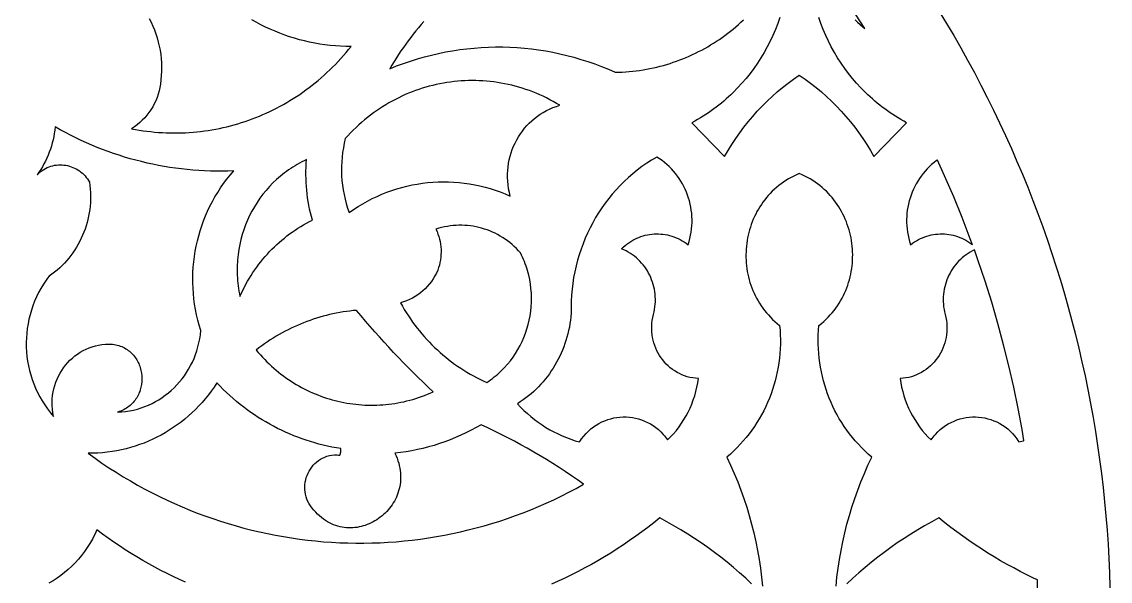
# Model space of a CAD drawing. Extents: x -1429 to -724, y 80 to 630.
# Drawn here: x -1072.3 to -996.8, y 359.6 to 398.4 of the extents above; entities that cross this region are included whole.
import ezdxf

# ---------------------------------------------------------------- set-up
doc = ezdxf.new("R2010")
doc.units = 0
doc.layers.add('LAYER_1', color=18, linetype='CONTINUOUS')

msp = doc.modelspace()

# ---------------------------------------------------------------- linework, layer by layer
at = {"layer": 'LAYER_1'}
msp.add_lwpolyline([(-1156.799, 357.173, -0.414214), (-1076.799, 437.173, -0.414214), (-996.799, 357.173, -0.414214), (-1076.799, 277.173, -0.414214)], format="xyb", close=True, dxfattribs=at)
for points in [[(-1014.499, 398.5), (-1014.323, 398.336), (-1014.144, 398.176), (-1013.962, 398.019), (-1013.83, 397.908), (-1014.471, 398.889)], [(-1063.469, 398.599), (-1063.336, 398.337), (-1063.213, 398.071), (-1063.102, 397.8), (-1063.001, 397.524), (-1062.912, 397.246), (-1062.834, 396.964), (-1062.767, 396.679), (-1062.712, 396.392), (-1062.668, 396.103), (-1062.636, 395.812), (-1062.615, 395.519), (-1062.606, 395.226), (-1062.609, 394.932), (-1062.623, 394.637), (-1062.649, 394.343), (-1062.687, 394.049), (-1062.726, 393.808), (-1062.779, 393.571), (-1062.843, 393.339), (-1062.92, 393.111), (-1063.009, 392.889), (-1063.11, 392.673), (-1063.222, 392.464), (-1063.345, 392.262), (-1063.479, 392.067), (-1063.624, 391.88), (-1063.778, 391.701), (-1063.943, 391.532), (-1064.117, 391.371), (-1064.3, 391.221), (-1064.492, 391.081), (-1064.692, 390.952), (-1064.425, 390.901), (-1064.157, 390.854), (-1063.889, 390.813), (-1063.622, 390.776), (-1063.354, 390.745), (-1063.086, 390.718), (-1062.818, 390.695), (-1062.551, 390.678), (-1062.283, 390.665), (-1062.016, 390.657), (-1061.75, 390.653), (-1061.483, 390.655), (-1061.217, 390.661), (-1060.952, 390.671), (-1060.687, 390.686), (-1060.423, 390.706), (-1060.159, 390.73), (-1059.896, 390.759), (-1059.634, 390.793), (-1059.372, 390.83), (-1059.111, 390.873), (-1058.852, 390.92), (-1058.593, 390.971), (-1058.335, 391.027), (-1058.078, 391.087), (-1057.823, 391.151), (-1057.568, 391.22), (-1057.315, 391.293), (-1057.063, 391.371), (-1056.813, 391.453), (-1056.563, 391.539), (-1056.315, 391.629), (-1056.069, 391.724), (-1055.824, 391.823), (-1055.581, 391.926), (-1055.34, 392.033), (-1055.1, 392.145), (-1054.862, 392.26), (-1054.625, 392.38), (-1054.391, 392.504), (-1054.158, 392.632), (-1053.928, 392.764), (-1053.699, 392.9), (-1053.473, 393.04), (-1053.248, 393.184), (-1053.026, 393.332), (-1052.806, 393.485), (-1052.588, 393.641), (-1052.373, 393.801), (-1052.16, 393.964), (-1051.949, 394.132), (-1051.741, 394.304), (-1051.536, 394.479), (-1051.333, 394.659), (-1051.133, 394.842), (-1050.935, 395.029), (-1050.74, 395.219), (-1050.548, 395.414), (-1050.359, 395.612), (-1050.173, 395.814), (-1049.99, 396.02), (-1049.81, 396.229), (-1049.632, 396.442), (-1049.458, 396.658), (-1049.824, 396.661), (-1050.188, 396.674), (-1050.55, 396.696), (-1050.912, 396.729), (-1051.271, 396.771), (-1051.629, 396.822), (-1051.985, 396.884), (-1052.338, 396.954), (-1052.689, 397.034), (-1053.038, 397.123), (-1053.384, 397.222), (-1053.727, 397.329), (-1054.067, 397.446), (-1054.404, 397.572), (-1054.738, 397.706), (-1055.068, 397.85), (-1055.394, 398.002), (-1055.717, 398.163), (-1056.035, 398.332), (-1056.35, 398.51)], [(-1044.407, 398.39), (-1044.596, 398.175), (-1044.782, 397.957), (-1044.965, 397.736), (-1045.145, 397.512), (-1045.322, 397.285), (-1045.496, 397.054), (-1045.667, 396.821), (-1045.834, 396.586), (-1045.999, 396.347), (-1046.161, 396.105), (-1046.319, 395.861), (-1046.474, 395.614), (-1046.626, 395.364), (-1046.774, 395.111), (-1046.301, 395.301), (-1045.824, 395.478), (-1045.345, 395.643), (-1044.862, 395.794), (-1044.377, 395.933), (-1043.889, 396.059), (-1043.4, 396.172), (-1042.908, 396.273), (-1042.415, 396.361), (-1041.92, 396.436), (-1041.424, 396.498), (-1040.928, 396.547), (-1040.43, 396.584), (-1039.932, 396.608), (-1039.434, 396.619), (-1038.935, 396.618), (-1038.437, 396.603), (-1037.939, 396.576), (-1037.442, 396.537), (-1036.946, 396.484), (-1036.451, 396.419), (-1035.957, 396.341), (-1035.464, 396.251), (-1034.974, 396.147), (-1034.486, 396.032), (-1034, 395.903), (-1033.516, 395.761), (-1033.035, 395.607), (-1032.557, 395.441), (-1032.083, 395.261), (-1031.611, 395.069), (-1031.144, 394.864), (-1030.898, 394.869), (-1030.653, 394.879), (-1030.409, 394.893), (-1030.166, 394.912), (-1029.924, 394.935), (-1029.682, 394.963), (-1029.442, 394.995), (-1029.203, 395.032), (-1028.965, 395.073), (-1028.728, 395.118), (-1028.493, 395.168), (-1028.259, 395.222), (-1028.026, 395.28), (-1027.794, 395.342), (-1027.564, 395.409), (-1027.335, 395.479), (-1027.108, 395.554), (-1026.882, 395.633), (-1026.659, 395.716), (-1026.436, 395.803), (-1026.216, 395.894), (-1025.997, 395.989), (-1025.78, 396.088), (-1025.565, 396.19), (-1025.351, 396.297), (-1025.14, 396.407), (-1024.931, 396.522), (-1024.723, 396.639), (-1024.518, 396.761), (-1024.315, 396.887), (-1024.114, 397.016), (-1023.915, 397.148), (-1023.719, 397.284), (-1023.525, 397.424), (-1023.333, 397.568), (-1023.144, 397.715), (-1022.957, 397.865), (-1022.773, 398.019), (-1022.592, 398.176), (-1022.413, 398.336), (-1022.236, 398.5)], [(-1019.712, 398.659), (-1019.86, 398.24), (-1020.022, 397.826), (-1020.197, 397.419), (-1020.386, 397.018), (-1020.587, 396.625), (-1020.801, 396.239), (-1021.028, 395.86), (-1021.268, 395.491), (-1021.52, 395.129), (-1021.783, 394.777), (-1022.059, 394.433), (-1022.346, 394.1), (-1022.644, 393.776), (-1022.954, 393.462), (-1023.113, 393.309), (-1023.275, 393.159), (-1023.439, 393.012), (-1023.606, 392.867), (-1023.776, 392.726), (-1023.949, 392.587), (-1024.124, 392.451), (-1024.301, 392.318), (-1024.481, 392.188), (-1024.664, 392.061), (-1024.849, 391.937), (-1025.037, 391.816), (-1025.227, 391.699), (-1025.42, 391.584), (-1025.615, 391.473), (-1025.812, 391.366), (-1023.547, 389.02), (-1023.303, 389.443), (-1023.047, 389.858), (-1022.779, 390.265), (-1022.501, 390.662), (-1022.212, 391.051), (-1021.912, 391.43), (-1021.601, 391.8), (-1021.28, 392.159), (-1020.949, 392.509), (-1020.608, 392.849), (-1020.258, 393.178), (-1019.898, 393.497), (-1019.529, 393.805), (-1019.151, 394.101), (-1018.764, 394.387), (-1018.369, 394.66), (-1018.368, 394.66), (-1018.368, 394.66), (-1018.367, 394.66), (-1018.366, 394.66), (-1017.971, 394.387), (-1017.584, 394.101), (-1017.206, 393.805), (-1016.837, 393.497), (-1016.477, 393.178), (-1016.127, 392.849), (-1015.786, 392.509), (-1015.455, 392.159), (-1015.134, 391.8), (-1014.824, 391.43), (-1014.524, 391.051), (-1014.234, 390.662), (-1013.956, 390.265), (-1013.689, 389.858), (-1013.433, 389.443), (-1013.189, 389.02), (-1010.923, 391.366), (-1011.121, 391.473), (-1011.316, 391.584), (-1011.508, 391.699), (-1011.698, 391.816), (-1011.886, 391.937), (-1012.071, 392.061), (-1012.254, 392.188), (-1012.434, 392.318), (-1012.612, 392.451), (-1012.787, 392.587), (-1012.959, 392.726), (-1013.129, 392.867), (-1013.296, 393.012), (-1013.46, 393.159), (-1013.622, 393.309), (-1013.781, 393.462), (-1014.091, 393.776), (-1014.39, 394.1), (-1014.677, 394.433), (-1014.952, 394.777), (-1015.216, 395.129), (-1015.467, 395.491), (-1015.707, 395.86), (-1015.934, 396.239), (-1016.148, 396.625), (-1016.35, 397.018), (-1016.538, 397.419), (-1016.713, 397.826), (-1016.875, 398.24), (-1017.023, 398.659)], [(-1015.817, 359.22), (-1015.753, 359.842), (-1015.675, 360.462), (-1015.581, 361.079), (-1015.473, 361.693), (-1015.351, 362.304), (-1015.214, 362.911), (-1015.062, 363.515), (-1014.897, 364.114), (-1014.717, 364.71), (-1014.523, 365.3), (-1014.315, 365.886), (-1014.092, 366.466), (-1013.856, 367.042), (-1013.606, 367.611), (-1013.342, 368.175), (-1013.585, 368.385), (-1013.821, 368.602), (-1014.049, 368.826), (-1014.27, 369.057), (-1014.482, 369.294), (-1014.687, 369.537), (-1014.885, 369.786), (-1015.074, 370.041), (-1015.255, 370.301), (-1015.428, 370.567), (-1015.593, 370.837), (-1015.749, 371.112), (-1015.897, 371.392), (-1016.037, 371.677), (-1016.168, 371.965), (-1016.291, 372.258), (-1016.404, 372.554), (-1016.509, 372.854), (-1016.605, 373.157), (-1016.692, 373.463), (-1016.77, 373.772), (-1016.839, 374.084), (-1016.899, 374.398), (-1016.949, 374.715), (-1016.99, 375.033), (-1017.021, 375.354), (-1017.043, 375.676), (-1017.055, 375.999), (-1017.057, 376.324), (-1017.05, 376.649), (-1017.032, 376.976), (-1017.005, 377.302), (-1016.836, 377.439), (-1016.674, 377.581), (-1016.518, 377.726), (-1016.369, 377.875), (-1016.227, 378.028), (-1016.09, 378.185), (-1015.96, 378.345), (-1015.837, 378.509), (-1015.719, 378.675), (-1015.608, 378.845), (-1015.504, 379.017), (-1015.405, 379.192), (-1015.313, 379.37), (-1015.227, 379.55), (-1015.148, 379.731), (-1015.074, 379.915), (-1015.007, 380.101), (-1014.945, 380.288), (-1014.89, 380.477), (-1014.841, 380.667), (-1014.798, 380.858), (-1014.761, 381.051), (-1014.73, 381.244), (-1014.706, 381.438), (-1014.687, 381.632), (-1014.674, 381.826), (-1014.667, 382.021), (-1014.665, 382.216), (-1014.67, 382.41), (-1014.681, 382.605), (-1014.697, 382.798), (-1014.719, 382.992), (-1014.748, 383.184), (-1014.781, 383.375), (-1014.821, 383.565), (-1014.866, 383.754), (-1014.917, 383.942), (-1014.974, 384.127), (-1015.036, 384.311), (-1015.104, 384.493), (-1015.178, 384.673), (-1015.257, 384.851), (-1015.342, 385.026), (-1015.432, 385.199), (-1015.528, 385.368), (-1015.629, 385.535), (-1015.736, 385.699), (-1015.848, 385.859), (-1015.966, 386.016), (-1016.089, 386.169), (-1016.217, 386.319), (-1016.351, 386.465), (-1016.49, 386.606), (-1016.635, 386.743), (-1016.784, 386.876), (-1016.939, 387.004), (-1017.1, 387.128), (-1017.265, 387.246), (-1017.436, 387.36), (-1017.612, 387.468), (-1017.793, 387.571), (-1017.979, 387.668), (-1018.17, 387.76), (-1018.368, 387.845), (-1018.565, 387.76), (-1018.756, 387.668), (-1018.942, 387.571), (-1019.123, 387.468), (-1019.299, 387.36), (-1019.47, 387.246), (-1019.636, 387.128), (-1019.796, 387.004), (-1019.951, 386.876), (-1020.101, 386.743), (-1020.245, 386.606), (-1020.384, 386.465), (-1020.518, 386.319), (-1020.647, 386.169), (-1020.77, 386.016), (-1020.887, 385.859), (-1020.999, 385.699), (-1021.106, 385.535), (-1021.208, 385.368), (-1021.303, 385.199), (-1021.394, 385.026), (-1021.478, 384.851), (-1021.558, 384.673), (-1021.631, 384.493), (-1021.699, 384.311), (-1021.761, 384.127), (-1021.818, 383.942), (-1021.869, 383.754), (-1021.914, 383.565), (-1021.954, 383.375), (-1021.988, 383.184), (-1022.016, 382.992), (-1022.038, 382.798), (-1022.055, 382.605), (-1022.065, 382.41), (-1022.07, 382.216), (-1022.069, 382.021), (-1022.062, 381.826), (-1022.049, 381.632), (-1022.03, 381.438), (-1022.005, 381.244), (-1021.974, 381.051), (-1021.937, 380.858), (-1021.894, 380.667), (-1021.845, 380.477), (-1021.79, 380.288), (-1021.729, 380.101), (-1021.661, 379.915), (-1021.588, 379.731), (-1021.508, 379.55), (-1021.422, 379.37), (-1021.33, 379.192), (-1021.232, 379.017), (-1021.127, 378.845), (-1021.016, 378.675), (-1020.899, 378.509), (-1020.775, 378.345), (-1020.645, 378.185), (-1020.509, 378.028), (-1020.366, 377.875), (-1020.217, 377.726), (-1020.061, 377.581), (-1019.899, 377.439), (-1019.73, 377.302), (-1019.703, 376.976), (-1019.686, 376.649), (-1019.678, 376.324), (-1019.68, 375.999), (-1019.692, 375.676), (-1019.714, 375.354), (-1019.745, 375.033), (-1019.786, 374.715), (-1019.836, 374.398), (-1019.896, 374.084), (-1019.965, 373.772), (-1020.043, 373.463), (-1020.13, 373.157), (-1020.226, 372.854), (-1020.331, 372.554), (-1020.445, 372.258), (-1020.567, 371.965), (-1020.698, 371.677), (-1020.838, 371.392), (-1020.986, 371.112), (-1021.143, 370.837), (-1021.307, 370.567), (-1021.48, 370.301), (-1021.662, 370.041), (-1021.851, 369.786), (-1022.048, 369.537), (-1022.253, 369.294), (-1022.466, 369.057), (-1022.686, 368.826), (-1022.914, 368.602), (-1023.15, 368.385), (-1023.393, 368.175), (-1023.129, 367.611), (-1022.879, 367.042), (-1022.643, 366.466), (-1022.421, 365.886), (-1022.213, 365.3), (-1022.019, 364.71), (-1021.839, 364.114), (-1021.673, 363.515), (-1021.522, 362.911), (-1021.385, 362.304), (-1021.262, 361.693), (-1021.154, 361.079), (-1021.061, 360.462), (-1020.982, 359.842), (-1020.918, 359.22)], [(-1021.674, 359.39), (-1022.087, 359.774), (-1022.507, 360.15), (-1022.934, 360.516), (-1023.368, 360.875), (-1023.808, 361.224), (-1024.254, 361.564), (-1024.707, 361.895), (-1025.166, 362.217), (-1025.632, 362.53), (-1026.103, 362.833), (-1026.58, 363.127), (-1027.062, 363.411), (-1027.551, 363.686), (-1028.044, 363.951), (-1028.454, 363.621), (-1028.869, 363.299), (-1029.287, 362.984), (-1029.711, 362.676), (-1030.138, 362.376), (-1030.569, 362.083), (-1031.005, 361.797), (-1031.444, 361.519), (-1031.888, 361.249), (-1032.335, 360.986), (-1032.785, 360.731), (-1033.24, 360.483), (-1033.697, 360.243), (-1034.159, 360.01), (-1034.623, 359.785), (-1035.091, 359.568), (-1035.561, 359.359)], [(-1001.81, 358.417), (-1001.843, 359.66), (-1002.112, 359.785), (-1002.577, 360.01), (-1003.038, 360.243), (-1003.496, 360.483), (-1003.95, 360.731), (-1004.401, 360.986), (-1004.848, 361.249), (-1005.291, 361.519), (-1005.73, 361.797), (-1006.166, 362.083), (-1006.597, 362.376), (-1007.025, 362.676), (-1007.448, 362.984), (-1007.867, 363.299), (-1008.281, 363.621), (-1008.691, 363.951), (-1009.185, 363.686), (-1009.673, 363.411), (-1010.156, 363.127), (-1010.633, 362.833), (-1011.104, 362.53), (-1011.569, 362.217), (-1012.028, 361.895), (-1012.481, 361.564), (-1012.928, 361.224), (-1013.368, 360.875), (-1013.801, 360.516), (-1014.228, 360.15), (-1014.648, 359.774), (-1015.061, 359.39)], [(-1060.941, 359.491), (-1061.372, 359.688), (-1061.801, 359.891), (-1062.226, 360.101), (-1062.649, 360.317), (-1063.069, 360.54), (-1063.486, 360.769), (-1063.9, 361.005), (-1064.311, 361.247), (-1064.718, 361.495), (-1065.123, 361.75), (-1065.524, 362.011), (-1065.922, 362.278), (-1066.316, 362.552), (-1066.707, 362.831), (-1067.094, 363.117), (-1067.167, 362.956), (-1067.242, 362.797), (-1067.321, 362.641), (-1067.403, 362.487), (-1067.575, 362.186), (-1067.759, 361.896), (-1067.954, 361.616), (-1068.159, 361.346), (-1068.375, 361.087), (-1068.6, 360.84), (-1068.835, 360.603), (-1069.079, 360.377), (-1069.331, 360.163), (-1069.592, 359.961), (-1069.86, 359.771), (-1070.135, 359.593), (-1070.418, 359.428)]]:
    msp.add_lwpolyline(points, dxfattribs=at)
for points in [[(-1041.317, 394.286), (-1041.567, 394.277), (-1041.817, 394.263), (-1042.066, 394.244), (-1042.315, 394.219), (-1042.564, 394.189), (-1042.811, 394.153), (-1043.058, 394.112), (-1043.304, 394.066), (-1043.549, 394.014), (-1043.794, 393.957), (-1044.036, 393.895), (-1044.278, 393.827), (-1044.519, 393.754), (-1044.758, 393.676), (-1044.995, 393.593), (-1045.231, 393.505), (-1045.466, 393.411), (-1045.699, 393.312), (-1045.93, 393.208), (-1046.159, 393.099), (-1046.386, 392.984), (-1046.611, 392.865), (-1046.834, 392.74), (-1047.054, 392.61), (-1047.273, 392.476), (-1047.488, 392.336), (-1047.702, 392.191), (-1047.913, 392.04), (-1048.121, 391.885), (-1048.326, 391.725), (-1048.529, 391.56), (-1048.729, 391.39), (-1048.925, 391.214), (-1049.119, 391.034), (-1049.309, 390.849), (-1049.497, 390.659), (-1049.681, 390.464), (-1049.861, 390.264), (-1049.935, 389.945), (-1049.997, 389.624), (-1050.046, 389.301), (-1050.084, 388.978), (-1050.109, 388.653), (-1050.123, 388.328), (-1050.124, 388.004), (-1050.114, 387.679), (-1050.091, 387.355), (-1050.056, 387.032), (-1050.01, 386.711), (-1049.951, 386.391), (-1049.881, 386.073), (-1049.798, 385.758), (-1049.704, 385.446), (-1049.598, 385.137), (-1049.287, 385.352), (-1048.971, 385.556), (-1048.65, 385.749), (-1048.324, 385.931), (-1047.994, 386.101), (-1047.66, 386.259), (-1047.322, 386.407), (-1046.98, 386.542), (-1046.635, 386.666), (-1046.287, 386.779), (-1045.936, 386.88), (-1045.582, 386.969), (-1045.227, 387.047), (-1044.869, 387.113), (-1044.51, 387.168), (-1044.149, 387.211), (-1043.788, 387.242), (-1043.425, 387.261), (-1043.062, 387.268), (-1042.699, 387.264), (-1042.335, 387.247), (-1041.972, 387.219), (-1041.609, 387.179), (-1041.247, 387.127), (-1040.887, 387.063), (-1040.527, 386.987), (-1040.17, 386.899), (-1039.814, 386.799), (-1039.46, 386.687), (-1039.109, 386.563), (-1038.761, 386.426), (-1038.415, 386.278), (-1038.48, 386.534), (-1038.531, 386.79), (-1038.569, 387.046), (-1038.594, 387.301), (-1038.606, 387.556), (-1038.606, 387.809), (-1038.594, 388.06), (-1038.57, 388.309), (-1038.534, 388.556), (-1038.486, 388.799), (-1038.427, 389.039), (-1038.357, 389.276), (-1038.277, 389.508), (-1038.185, 389.735), (-1038.083, 389.958), (-1037.971, 390.175), (-1037.849, 390.386), (-1037.717, 390.59), (-1037.576, 390.789), (-1037.425, 390.98), (-1037.265, 391.163), (-1037.097, 391.339), (-1036.919, 391.506), (-1036.734, 391.665), (-1036.54, 391.814), (-1036.338, 391.954), (-1036.128, 392.084), (-1035.911, 392.204), (-1035.686, 392.313), (-1035.455, 392.411), (-1035.216, 392.497), (-1034.971, 392.572), (-1035.2, 392.708), (-1035.431, 392.839), (-1035.664, 392.964), (-1035.899, 393.083), (-1036.135, 393.197), (-1036.372, 393.305), (-1036.611, 393.407), (-1036.852, 393.504), (-1037.094, 393.594), (-1037.336, 393.68), (-1037.581, 393.759), (-1037.826, 393.833), (-1038.072, 393.902), (-1038.319, 393.964), (-1038.566, 394.022), (-1038.815, 394.073), (-1039.063, 394.119), (-1039.313, 394.16), (-1039.563, 394.195), (-1039.813, 394.224), (-1040.064, 394.248), (-1040.314, 394.267), (-1040.565, 394.28), (-1040.816, 394.287), (-1041.066, 394.29)], [(-1070.02, 390.852), (-1070.051, 390.628), (-1070.09, 390.405), (-1070.136, 390.184), (-1070.19, 389.966), (-1070.251, 389.749), (-1070.319, 389.535), (-1070.394, 389.323), (-1070.476, 389.115), (-1070.565, 388.909), (-1070.661, 388.707), (-1070.763, 388.507), (-1070.873, 388.312), (-1070.989, 388.12), (-1071.111, 387.932), (-1071.24, 387.748), (-1071.13, 387.855), (-1071.017, 387.953), (-1070.9, 388.041), (-1070.781, 388.12), (-1070.659, 388.19), (-1070.535, 388.252), (-1070.409, 388.305), (-1070.282, 388.349), (-1070.154, 388.385), (-1070.025, 388.412), (-1069.895, 388.432), (-1069.765, 388.444), (-1069.635, 388.447), (-1069.506, 388.444), (-1069.377, 388.432), (-1069.25, 388.414), (-1069.123, 388.388), (-1068.999, 388.355), (-1068.876, 388.316), (-1068.756, 388.269), (-1068.639, 388.216), (-1068.524, 388.157), (-1068.413, 388.091), (-1068.305, 388.019), (-1068.201, 387.941), (-1068.101, 387.857), (-1068.006, 387.767), (-1067.916, 387.672), (-1067.831, 387.571), (-1067.752, 387.466), (-1067.678, 387.355), (-1067.61, 387.239), (-1067.579, 387.001), (-1067.556, 386.763), (-1067.542, 386.525), (-1067.536, 386.288), (-1067.538, 386.052), (-1067.548, 385.816), (-1067.567, 385.582), (-1067.593, 385.349), (-1067.628, 385.118), (-1067.67, 384.888), (-1067.72, 384.661), (-1067.777, 384.435), (-1067.843, 384.212), (-1067.915, 383.992), (-1067.995, 383.774), (-1068.083, 383.56), (-1068.178, 383.349), (-1068.279, 383.141), (-1068.388, 382.937), (-1068.504, 382.736), (-1068.627, 382.54), (-1068.757, 382.348), (-1068.893, 382.161), (-1069.036, 381.978), (-1069.186, 381.801), (-1069.342, 381.628), (-1069.505, 381.461), (-1069.673, 381.299), (-1069.849, 381.144), (-1070.03, 380.994), (-1070.217, 380.85), (-1070.411, 380.713), (-1070.513, 380.577), (-1070.612, 380.44), (-1070.8, 380.16), (-1070.974, 379.873), (-1071.134, 379.581), (-1071.281, 379.283), (-1071.413, 378.98), (-1071.533, 378.673), (-1071.638, 378.363), (-1071.73, 378.048), (-1071.808, 377.731), (-1071.872, 377.411), (-1071.923, 377.09), (-1071.96, 376.766), (-1071.984, 376.442), (-1071.994, 376.118), (-1071.99, 375.793), (-1071.973, 375.469), (-1071.942, 375.145), (-1071.898, 374.824), (-1071.84, 374.504), (-1071.769, 374.186), (-1071.684, 373.872), (-1071.586, 373.56), (-1071.474, 373.253), (-1071.349, 372.95), (-1071.211, 372.652), (-1071.059, 372.359), (-1070.894, 372.072), (-1070.715, 371.791), (-1070.523, 371.518), (-1070.318, 371.251), (-1070.21, 371.121), (-1070.099, 370.992), (-1070.147, 371.241), (-1070.179, 371.488), (-1070.196, 371.734), (-1070.2, 371.977), (-1070.189, 372.218), (-1070.165, 372.455), (-1070.128, 372.689), (-1070.078, 372.918), (-1070.016, 373.143), (-1069.942, 373.363), (-1069.856, 373.578), (-1069.758, 373.786), (-1069.65, 373.988), (-1069.532, 374.184), (-1069.403, 374.372), (-1069.264, 374.552), (-1069.116, 374.724), (-1068.959, 374.887), (-1068.793, 375.041), (-1068.619, 375.185), (-1068.437, 375.32), (-1068.248, 375.444), (-1068.051, 375.557), (-1067.847, 375.658), (-1067.637, 375.748), (-1067.421, 375.825), (-1067.199, 375.89), (-1066.972, 375.941), (-1066.74, 375.979), (-1066.503, 376.003), (-1066.262, 376.011), (-1066.017, 376.005), (-1065.901, 375.988), (-1065.788, 375.965), (-1065.678, 375.939), (-1065.572, 375.907), (-1065.469, 375.871), (-1065.369, 375.832), (-1065.272, 375.788), (-1065.179, 375.74), (-1065.089, 375.688), (-1065.003, 375.633), (-1064.92, 375.575), (-1064.841, 375.513), (-1064.764, 375.447), (-1064.692, 375.379), (-1064.622, 375.308), (-1064.557, 375.235), (-1064.494, 375.158), (-1064.435, 375.079), (-1064.38, 374.998), (-1064.328, 374.915), (-1064.279, 374.83), (-1064.234, 374.742), (-1064.193, 374.654), (-1064.155, 374.563), (-1064.121, 374.471), (-1064.09, 374.378), (-1064.039, 374.188), (-1064.002, 373.995), (-1063.98, 373.799), (-1063.973, 373.602), (-1063.98, 373.405), (-1064.001, 373.21), (-1064.018, 373.112), (-1064.038, 373.016), (-1064.062, 372.921), (-1064.089, 372.826), (-1064.121, 372.733), (-1064.156, 372.641), (-1064.194, 372.55), (-1064.237, 372.461), (-1064.283, 372.373), (-1064.333, 372.288), (-1064.387, 372.204), (-1064.445, 372.123), (-1064.507, 372.044), (-1064.572, 371.967), (-1064.641, 371.893), (-1064.715, 371.822), (-1064.792, 371.754), (-1064.872, 371.688), (-1064.957, 371.626), (-1065.046, 371.567), (-1065.138, 371.512), (-1065.235, 371.46), (-1065.335, 371.412), (-1065.44, 371.367), (-1065.548, 371.327), (-1065.66, 371.291), (-1065.378, 371.307), (-1065.099, 371.336), (-1064.823, 371.379), (-1064.552, 371.434), (-1064.285, 371.502), (-1064.023, 371.582), (-1063.766, 371.673), (-1063.515, 371.777), (-1063.269, 371.891), (-1063.029, 372.017), (-1062.795, 372.153), (-1062.568, 372.3), (-1062.348, 372.457), (-1062.135, 372.624), (-1061.93, 372.8), (-1061.732, 372.985), (-1061.543, 373.179), (-1061.362, 373.382), (-1061.189, 373.593), (-1061.026, 373.812), (-1060.872, 374.038), (-1060.728, 374.272), (-1060.594, 374.514), (-1060.47, 374.762), (-1060.356, 375.016), (-1060.253, 375.277), (-1060.162, 375.543), (-1060.082, 375.815), (-1060.014, 376.093), (-1059.958, 376.375), (-1059.914, 376.662), (-1059.883, 376.953), (-1059.993, 377.315), (-1060.091, 377.678), (-1060.177, 378.043), (-1060.251, 378.41), (-1060.312, 378.778), (-1060.361, 379.146), (-1060.399, 379.515), (-1060.424, 379.884), (-1060.437, 380.253), (-1060.439, 380.622), (-1060.428, 380.99), (-1060.406, 381.357), (-1060.373, 381.722), (-1060.327, 382.086), (-1060.271, 382.448), (-1060.202, 382.808), (-1060.123, 383.166), (-1060.032, 383.52), (-1059.929, 383.872), (-1059.816, 384.219), (-1059.691, 384.564), (-1059.555, 384.904), (-1059.409, 385.24), (-1059.251, 385.571), (-1059.082, 385.897), (-1058.903, 386.218), (-1058.712, 386.534), (-1058.511, 386.843), (-1058.3, 387.147), (-1058.077, 387.444), (-1057.844, 387.734), (-1057.601, 388.017), (-1058.006, 388.004), (-1058.411, 387.998), (-1058.816, 388), (-1059.22, 388.009), (-1059.624, 388.024), (-1060.027, 388.047), (-1060.429, 388.077), (-1060.83, 388.115), (-1061.231, 388.159), (-1061.63, 388.21), (-1062.029, 388.268), (-1062.426, 388.334), (-1062.822, 388.406), (-1063.217, 388.485), (-1063.61, 388.571), (-1064.002, 388.665), (-1064.392, 388.765), (-1064.78, 388.871), (-1065.167, 388.985), (-1065.552, 389.106), (-1065.935, 389.233), (-1066.316, 389.367), (-1066.695, 389.508), (-1067.071, 389.656), (-1067.446, 389.811), (-1067.818, 389.972), (-1068.187, 390.139), (-1068.555, 390.314), (-1068.919, 390.495), (-1069.281, 390.683), (-1069.64, 390.877), (-1069.996, 391.078)], [(-1028.61, 388.772), (-1028.951, 388.551), (-1029.283, 388.319), (-1029.606, 388.076), (-1029.919, 387.823), (-1030.223, 387.559), (-1030.517, 387.286), (-1030.801, 387.003), (-1031.075, 386.71), (-1031.338, 386.409), (-1031.591, 386.099), (-1031.834, 385.781), (-1032.066, 385.455), (-1032.287, 385.121), (-1032.496, 384.78), (-1032.695, 384.432), (-1032.882, 384.077), (-1033.057, 383.715), (-1033.221, 383.348), (-1033.372, 382.974), (-1033.511, 382.595), (-1033.639, 382.211), (-1033.753, 381.822), (-1033.855, 381.429), (-1033.944, 381.031), (-1034.02, 380.63), (-1034.083, 380.224), (-1034.132, 379.816), (-1034.168, 379.404), (-1034.19, 378.99), (-1034.198, 378.573), (-1034.193, 378.155), (-1034.214, 377.912), (-1034.242, 377.671), (-1034.277, 377.432), (-1034.318, 377.195), (-1034.367, 376.959), (-1034.422, 376.726), (-1034.484, 376.495), (-1034.552, 376.267), (-1034.626, 376.041), (-1034.707, 375.818), (-1034.794, 375.597), (-1034.887, 375.38), (-1034.987, 375.166), (-1035.092, 374.955), (-1035.203, 374.747), (-1035.32, 374.543), (-1035.443, 374.343), (-1035.572, 374.146), (-1035.706, 373.954), (-1035.845, 373.765), (-1035.99, 373.581), (-1036.141, 373.401), (-1036.296, 373.225), (-1036.457, 373.054), (-1036.623, 372.888), (-1036.794, 372.727), (-1036.97, 372.57), (-1037.151, 372.419), (-1037.336, 372.273), (-1037.526, 372.133), (-1037.721, 371.998), (-1037.921, 371.869), (-1037.698, 371.632), (-1037.467, 371.405), (-1037.23, 371.186), (-1036.985, 370.976), (-1036.734, 370.775), (-1036.477, 370.584), (-1036.213, 370.403), (-1035.943, 370.231), (-1035.668, 370.069), (-1035.388, 369.916), (-1035.102, 369.774), (-1034.812, 369.643), (-1034.517, 369.522), (-1034.217, 369.411), (-1033.914, 369.311), (-1033.606, 369.222), (-1033.538, 369.326), (-1033.468, 369.427), (-1033.32, 369.62), (-1033.164, 369.8), (-1032.999, 369.967), (-1032.826, 370.121), (-1032.646, 370.262), (-1032.46, 370.39), (-1032.267, 370.505), (-1032.07, 370.607), (-1031.868, 370.697), (-1031.661, 370.773), (-1031.452, 370.836), (-1031.239, 370.887), (-1031.025, 370.924), (-1030.809, 370.949), (-1030.592, 370.96), (-1030.374, 370.958), (-1030.157, 370.944), (-1029.941, 370.916), (-1029.727, 370.875), (-1029.515, 370.821), (-1029.306, 370.754), (-1029.1, 370.674), (-1028.898, 370.58), (-1028.701, 370.474), (-1028.51, 370.354), (-1028.324, 370.221), (-1028.145, 370.075), (-1027.973, 369.916), (-1027.809, 369.743), (-1027.73, 369.652), (-1027.654, 369.557), (-1027.579, 369.46), (-1027.507, 369.358), (-1027.293, 369.573), (-1027.088, 369.796), (-1026.893, 370.028), (-1026.709, 370.267), (-1026.534, 370.514), (-1026.371, 370.768), (-1026.218, 371.029), (-1026.076, 371.296), (-1025.946, 371.569), (-1025.826, 371.848), (-1025.719, 372.133), (-1025.623, 372.422), (-1025.539, 372.716), (-1025.467, 373.014), (-1025.407, 373.315), (-1025.36, 373.62), (-1025.563, 373.635), (-1025.761, 373.662), (-1025.955, 373.7), (-1026.144, 373.749), (-1026.328, 373.809), (-1026.508, 373.879), (-1026.681, 373.959), (-1026.849, 374.049), (-1027.012, 374.148), (-1027.167, 374.255), (-1027.317, 374.371), (-1027.459, 374.495), (-1027.595, 374.626), (-1027.723, 374.765), (-1027.844, 374.91), (-1027.957, 375.062), (-1028.062, 375.22), (-1028.159, 375.384), (-1028.246, 375.553), (-1028.325, 375.727), (-1028.395, 375.906), (-1028.456, 376.088), (-1028.506, 376.275), (-1028.547, 376.465), (-1028.578, 376.658), (-1028.598, 376.854), (-1028.607, 377.052), (-1028.605, 377.252), (-1028.592, 377.454), (-1028.568, 377.657), (-1028.531, 377.86), (-1028.483, 378.064), (-1028.44, 378.241), (-1028.406, 378.418), (-1028.38, 378.595), (-1028.363, 378.772), (-1028.353, 378.949), (-1028.351, 379.124), (-1028.358, 379.299), (-1028.371, 379.472), (-1028.393, 379.644), (-1028.422, 379.814), (-1028.458, 379.983), (-1028.501, 380.149), (-1028.552, 380.312), (-1028.61, 380.473), (-1028.674, 380.631), (-1028.745, 380.785), (-1028.823, 380.937), (-1028.907, 381.084), (-1028.998, 381.228), (-1029.094, 381.367), (-1029.197, 381.502), (-1029.306, 381.632), (-1029.421, 381.758), (-1029.542, 381.878), (-1029.668, 381.992), (-1029.8, 382.101), (-1029.938, 382.205), (-1030.08, 382.301), (-1030.228, 382.392), (-1030.381, 382.476), (-1030.538, 382.553), (-1030.701, 382.622), (-1030.581, 382.737), (-1030.456, 382.845), (-1030.328, 382.946), (-1030.197, 383.041), (-1030.063, 383.129), (-1029.925, 383.21), (-1029.785, 383.284), (-1029.643, 383.352), (-1029.498, 383.413), (-1029.351, 383.467), (-1029.203, 383.514), (-1029.053, 383.554), (-1028.901, 383.587), (-1028.749, 383.614), (-1028.595, 383.634), (-1028.441, 383.647), (-1028.287, 383.652), (-1028.132, 383.651), (-1027.978, 383.643), (-1027.824, 383.629), (-1027.67, 383.607), (-1027.517, 383.578), (-1027.365, 383.542), (-1027.215, 383.499), (-1027.066, 383.449), (-1026.918, 383.392), (-1026.773, 383.328), (-1026.629, 383.257), (-1026.488, 383.179), (-1026.35, 383.094), (-1026.214, 383.002), (-1026.082, 382.902), (-1026.014, 383.119), (-1025.956, 383.337), (-1025.908, 383.556), (-1025.87, 383.775), (-1025.841, 383.995), (-1025.821, 384.214), (-1025.811, 384.434), (-1025.81, 384.653), (-1025.818, 384.87), (-1025.834, 385.087), (-1025.86, 385.302), (-1025.894, 385.516), (-1025.937, 385.727), (-1025.989, 385.937), (-1026.049, 386.143), (-1026.117, 386.347), (-1026.194, 386.548), (-1026.278, 386.745), (-1026.371, 386.938), (-1026.472, 387.128), (-1026.58, 387.313), (-1026.696, 387.493), (-1026.82, 387.669), (-1026.951, 387.839), (-1027.09, 388.004), (-1027.236, 388.163), (-1027.389, 388.317), (-1027.55, 388.463), (-1027.717, 388.604), (-1027.891, 388.737), (-1028.072, 388.863), (-1028.26, 388.982)], [(-1052.713, 388.726), (-1052.875, 388.646), (-1053.034, 388.562), (-1053.191, 388.474), (-1053.346, 388.384), (-1053.498, 388.29), (-1053.648, 388.193), (-1053.795, 388.093), (-1053.94, 387.99), (-1054.082, 387.884), (-1054.221, 387.776), (-1054.358, 387.664), (-1054.623, 387.432), (-1054.878, 387.19), (-1055.122, 386.937), (-1055.354, 386.675), (-1055.575, 386.403), (-1055.784, 386.123), (-1055.981, 385.833), (-1056.166, 385.536), (-1056.339, 385.231), (-1056.499, 384.919), (-1056.646, 384.601), (-1056.78, 384.276), (-1056.901, 383.945), (-1057.008, 383.609), (-1057.102, 383.268), (-1057.182, 382.923), (-1057.247, 382.573), (-1057.299, 382.22), (-1057.335, 381.864), (-1057.348, 381.685), (-1057.357, 381.505), (-1057.363, 381.325), (-1057.365, 381.144), (-1057.362, 380.963), (-1057.356, 380.782), (-1057.347, 380.6), (-1057.333, 380.417), (-1057.315, 380.235), (-1057.294, 380.052), (-1057.268, 379.87), (-1057.238, 379.687), (-1057.205, 379.504), (-1057.167, 379.321), (-1057.07, 379.538), (-1056.968, 379.751), (-1056.861, 379.962), (-1056.751, 380.17), (-1056.636, 380.376), (-1056.517, 380.578), (-1056.394, 380.778), (-1056.266, 380.974), (-1056.135, 381.167), (-1056, 381.357), (-1055.861, 381.544), (-1055.718, 381.727), (-1055.571, 381.907), (-1055.421, 382.084), (-1055.266, 382.257), (-1055.109, 382.427), (-1054.948, 382.593), (-1054.783, 382.755), (-1054.615, 382.914), (-1054.443, 383.068), (-1054.268, 383.219), (-1054.09, 383.366), (-1053.909, 383.509), (-1053.725, 383.648), (-1053.537, 383.783), (-1053.347, 383.914), (-1053.153, 384.041), (-1052.957, 384.163), (-1052.758, 384.281), (-1052.555, 384.394), (-1052.351, 384.503), (-1052.143, 384.608), (-1052.213, 384.864), (-1052.277, 385.121), (-1052.335, 385.379), (-1052.387, 385.639), (-1052.434, 385.899), (-1052.474, 386.161), (-1052.508, 386.423), (-1052.537, 386.686), (-1052.559, 386.95), (-1052.576, 387.214), (-1052.586, 387.478), (-1052.591, 387.743), (-1052.589, 388.008), (-1052.582, 388.274), (-1052.568, 388.539), (-1052.549, 388.804)], [(-1008.844, 388.737), (-1009.018, 388.604), (-1009.186, 388.463), (-1009.346, 388.317), (-1009.499, 388.163), (-1009.645, 388.004), (-1009.784, 387.839), (-1009.915, 387.669), (-1010.039, 387.493), (-1010.155, 387.313), (-1010.264, 387.128), (-1010.364, 386.938), (-1010.457, 386.745), (-1010.542, 386.548), (-1010.618, 386.347), (-1010.686, 386.143), (-1010.746, 385.937), (-1010.798, 385.727), (-1010.841, 385.516), (-1010.875, 385.302), (-1010.901, 385.087), (-1010.918, 384.87), (-1010.926, 384.653), (-1010.924, 384.434), (-1010.914, 384.214), (-1010.894, 383.995), (-1010.865, 383.775), (-1010.827, 383.556), (-1010.779, 383.337), (-1010.721, 383.119), (-1010.654, 382.902), (-1010.521, 383.002), (-1010.386, 383.094), (-1010.247, 383.179), (-1010.106, 383.257), (-1009.963, 383.328), (-1009.817, 383.392), (-1009.67, 383.449), (-1009.521, 383.499), (-1009.37, 383.542), (-1009.218, 383.578), (-1009.065, 383.607), (-1008.912, 383.629), (-1008.757, 383.643), (-1008.603, 383.651), (-1008.448, 383.652), (-1008.294, 383.647), (-1008.14, 383.634), (-1007.987, 383.614), (-1007.834, 383.587), (-1007.683, 383.554), (-1007.533, 383.514), (-1007.384, 383.467), (-1007.237, 383.413), (-1007.093, 383.352), (-1006.95, 383.284), (-1006.81, 383.21), (-1006.673, 383.129), (-1006.538, 383.041), (-1006.407, 382.946), (-1006.355, 382.905), (-1006.504, 383.32), (-1007.065, 384.78), (-1007.658, 386.235), (-1008.285, 387.683), (-1008.786, 388.777)], [(-1042.178, 384.245), (-1042.379, 384.23), (-1042.579, 384.208), (-1042.779, 384.178), (-1042.979, 384.14), (-1043.178, 384.095), (-1043.377, 384.043), (-1043.574, 383.982), (-1043.499, 383.814), (-1043.432, 383.644), (-1043.375, 383.471), (-1043.326, 383.295), (-1043.287, 383.118), (-1043.256, 382.939), (-1043.234, 382.759), (-1043.222, 382.578), (-1043.219, 382.396), (-1043.224, 382.215), (-1043.239, 382.034), (-1043.263, 381.854), (-1043.296, 381.674), (-1043.338, 381.496), (-1043.389, 381.32), (-1043.45, 381.146), (-1043.544, 380.938), (-1043.65, 380.736), (-1043.766, 380.543), (-1043.892, 380.357), (-1044.027, 380.179), (-1044.172, 380.01), (-1044.325, 379.85), (-1044.487, 379.699), (-1044.656, 379.557), (-1044.834, 379.426), (-1045.018, 379.305), (-1045.209, 379.195), (-1045.406, 379.096), (-1045.61, 379.009), (-1045.818, 378.933), (-1046.032, 378.869), (-1045.903, 378.64), (-1045.769, 378.413), (-1045.63, 378.19), (-1045.488, 377.97), (-1045.342, 377.754), (-1045.191, 377.54), (-1045.037, 377.33), (-1044.878, 377.124), (-1044.716, 376.921), (-1044.55, 376.722), (-1044.38, 376.526), (-1044.207, 376.334), (-1044.03, 376.146), (-1043.849, 375.962), (-1043.665, 375.781), (-1043.477, 375.604), (-1043.286, 375.432), (-1043.092, 375.263), (-1042.894, 375.098), (-1042.693, 374.938), (-1042.489, 374.781), (-1042.282, 374.629), (-1042.072, 374.481), (-1041.858, 374.337), (-1041.642, 374.198), (-1041.423, 374.063), (-1041.201, 373.933), (-1040.977, 373.807), (-1040.75, 373.686), (-1040.52, 373.57), (-1040.287, 373.458), (-1040.052, 373.351), (-1039.916, 373.441), (-1039.783, 373.534), (-1039.653, 373.631), (-1039.525, 373.729), (-1039.401, 373.831), (-1039.279, 373.935), (-1039.044, 374.151), (-1038.821, 374.377), (-1038.61, 374.612), (-1038.411, 374.856), (-1038.223, 375.108), (-1038.048, 375.368), (-1037.886, 375.635), (-1037.736, 375.909), (-1037.598, 376.19), (-1037.473, 376.476), (-1037.361, 376.767), (-1037.263, 377.063), (-1037.177, 377.363), (-1037.105, 377.667), (-1037.046, 377.974), (-1037, 378.284), (-1036.968, 378.596), (-1036.95, 378.91), (-1036.946, 379.225), (-1036.956, 379.541), (-1036.981, 379.857), (-1037.019, 380.172), (-1037.072, 380.487), (-1037.14, 380.8), (-1037.222, 381.112), (-1037.269, 381.267), (-1037.32, 381.421), (-1037.374, 381.575), (-1037.432, 381.728), (-1037.494, 381.88), (-1037.559, 382.031), (-1037.629, 382.181), (-1037.702, 382.33), (-1037.843, 382.486), (-1037.988, 382.635), (-1038.138, 382.778), (-1038.292, 382.915), (-1038.45, 383.046), (-1038.612, 383.17), (-1038.778, 383.288), (-1038.947, 383.399), (-1039.119, 383.504), (-1039.295, 383.602), (-1039.474, 383.694), (-1039.655, 383.778), (-1039.839, 383.856), (-1040.025, 383.927), (-1040.213, 383.992), (-1040.404, 384.049), (-1040.596, 384.099), (-1040.79, 384.143), (-1040.985, 384.179), (-1041.182, 384.208), (-1041.38, 384.23), (-1041.579, 384.245), (-1041.778, 384.252), (-1041.978, 384.252)], [(-1006.355, 382.476), (-1006.507, 382.392), (-1006.655, 382.301), (-1006.798, 382.205), (-1006.935, 382.101), (-1007.067, 381.992), (-1007.193, 381.878), (-1007.314, 381.758), (-1007.429, 381.632), (-1007.538, 381.502), (-1007.641, 381.367), (-1007.738, 381.228), (-1007.828, 381.084), (-1007.913, 380.937), (-1007.99, 380.785), (-1008.061, 380.631), (-1008.126, 380.473), (-1008.183, 380.312), (-1008.234, 380.149), (-1008.277, 379.983), (-1008.314, 379.814), (-1008.342, 379.644), (-1008.364, 379.472), (-1008.378, 379.299), (-1008.384, 379.124), (-1008.382, 378.949), (-1008.373, 378.772), (-1008.355, 378.595), (-1008.329, 378.418), (-1008.295, 378.241), (-1008.252, 378.064), (-1008.204, 377.86), (-1008.168, 377.657), (-1008.143, 377.454), (-1008.13, 377.252), (-1008.128, 377.052), (-1008.138, 376.854), (-1008.158, 376.658), (-1008.188, 376.465), (-1008.229, 376.275), (-1008.28, 376.088), (-1008.34, 375.906), (-1008.41, 375.727), (-1008.489, 375.553), (-1008.577, 375.384), (-1008.673, 375.22), (-1008.778, 375.062), (-1008.891, 374.91), (-1009.012, 374.765), (-1009.14, 374.626), (-1009.276, 374.495), (-1009.419, 374.371), (-1009.568, 374.255), (-1009.724, 374.148), (-1009.886, 374.049), (-1010.054, 373.959), (-1010.228, 373.879), (-1010.407, 373.809), (-1010.591, 373.749), (-1010.781, 373.7), (-1010.975, 373.662), (-1011.173, 373.635), (-1011.375, 373.62), (-1011.328, 373.315), (-1011.268, 373.014), (-1011.197, 372.716), (-1011.113, 372.422), (-1011.017, 372.133), (-1010.909, 371.848), (-1010.79, 371.569), (-1010.659, 371.296), (-1010.517, 371.029), (-1010.365, 370.768), (-1010.201, 370.514), (-1010.027, 370.267), (-1009.842, 370.028), (-1009.647, 369.796), (-1009.443, 369.573), (-1009.228, 369.358), (-1009.156, 369.46), (-1009.082, 369.557), (-1009.005, 369.652), (-1008.926, 369.743), (-1008.762, 369.916), (-1008.59, 370.075), (-1008.411, 370.221), (-1008.226, 370.354), (-1008.034, 370.474), (-1007.837, 370.58), (-1007.635, 370.674), (-1007.43, 370.754), (-1007.22, 370.821), (-1007.008, 370.875), (-1006.794, 370.916), (-1006.578, 370.944), (-1006.361, 370.958), (-1006.144, 370.96), (-1005.927, 370.949), (-1005.711, 370.924), (-1005.496, 370.887), (-1005.284, 370.836), (-1005.074, 370.773), (-1004.868, 370.697), (-1004.666, 370.607), (-1004.468, 370.505), (-1004.276, 370.39), (-1004.089, 370.262), (-1003.909, 370.121), (-1003.736, 369.967), (-1003.571, 369.8), (-1003.415, 369.62), (-1003.267, 369.427), (-1003.197, 369.326), (-1003.129, 369.222), (-1002.822, 369.311), (-1002.793, 369.321), (-1002.919, 370.088), (-1003.191, 371.554), (-1003.493, 373.023), (-1003.827, 374.495), (-1004.192, 375.968), (-1004.59, 377.442), (-1005.019, 378.915), (-1005.482, 380.386), (-1005.977, 381.855), (-1006.223, 382.54)], [(-1049.312, 378.329), (-1049.548, 378.303), (-1049.784, 378.273), (-1050.018, 378.238), (-1050.252, 378.199), (-1050.484, 378.155), (-1050.716, 378.107), (-1050.947, 378.056), (-1051.176, 377.999), (-1051.405, 377.939), (-1051.632, 377.875), (-1051.858, 377.806), (-1052.083, 377.734), (-1052.307, 377.657), (-1052.529, 377.576), (-1052.75, 377.491), (-1052.969, 377.402), (-1053.187, 377.31), (-1053.403, 377.213), (-1053.617, 377.112), (-1053.83, 377.007), (-1054.041, 376.898), (-1054.25, 376.786), (-1054.458, 376.669), (-1054.663, 376.549), (-1054.867, 376.425), (-1055.068, 376.297), (-1055.268, 376.165), (-1055.465, 376.029), (-1055.66, 375.89), (-1055.853, 375.747), (-1056.044, 375.6), (-1055.901, 375.43), (-1055.755, 375.264), (-1055.606, 375.101), (-1055.454, 374.942), (-1055.3, 374.786), (-1055.144, 374.634), (-1054.984, 374.487), (-1054.823, 374.342), (-1054.658, 374.202), (-1054.492, 374.065), (-1054.323, 373.932), (-1054.153, 373.803), (-1053.979, 373.678), (-1053.804, 373.557), (-1053.627, 373.439), (-1053.448, 373.325), (-1053.267, 373.216), (-1053.084, 373.11), (-1052.9, 373.008), (-1052.714, 372.91), (-1052.526, 372.816), (-1052.336, 372.725), (-1052.145, 372.639), (-1051.953, 372.557), (-1051.759, 372.479), (-1051.564, 372.405), (-1051.367, 372.334), (-1051.169, 372.268), (-1050.971, 372.206), (-1050.771, 372.148), (-1050.57, 372.094), (-1050.368, 372.045), (-1050.165, 371.999), (-1049.961, 371.957), (-1049.757, 371.92), (-1049.551, 371.887), (-1049.346, 371.857), (-1049.139, 371.833), (-1048.932, 371.812), (-1048.725, 371.795), (-1048.517, 371.783), (-1048.309, 371.775), (-1048.1, 371.771), (-1047.891, 371.772), (-1047.682, 371.777), (-1047.473, 371.786), (-1047.264, 371.799), (-1047.055, 371.817), (-1046.846, 371.839), (-1046.638, 371.866), (-1046.429, 371.897), (-1046.221, 371.932), (-1046.013, 371.971), (-1045.805, 372.015), (-1045.598, 372.064), (-1045.391, 372.117), (-1045.185, 372.174), (-1044.98, 372.236), (-1044.775, 372.303), (-1044.571, 372.374), (-1044.368, 372.449), (-1044.166, 372.529), (-1043.964, 372.614), (-1043.764, 372.703), (-1044.118, 373.033), (-1044.468, 373.367), (-1044.816, 373.704), (-1045.161, 374.044), (-1045.503, 374.387), (-1045.843, 374.733), (-1046.179, 375.082), (-1046.513, 375.433), (-1046.843, 375.788), (-1047.171, 376.146), (-1047.496, 376.506), (-1047.818, 376.87), (-1048.137, 377.236), (-1048.453, 377.605), (-1048.766, 377.977), (-1049.076, 378.351)], [(-1058.956, 373.03), (-1059.155, 372.752), (-1059.361, 372.481), (-1059.574, 372.219), (-1059.795, 371.964), (-1060.023, 371.716), (-1060.257, 371.477), (-1060.498, 371.246), (-1060.745, 371.023), (-1060.999, 370.809), (-1061.258, 370.603), (-1061.523, 370.406), (-1061.794, 370.217), (-1062.069, 370.037), (-1062.35, 369.866), (-1062.636, 369.704), (-1062.926, 369.551), (-1063.221, 369.408), (-1063.52, 369.274), (-1063.824, 369.149), (-1064.131, 369.034), (-1064.441, 368.928), (-1064.755, 368.833), (-1065.072, 368.747), (-1065.392, 368.672), (-1065.715, 368.606), (-1066.041, 368.551), (-1066.369, 368.507), (-1066.699, 368.473), (-1067.031, 368.449), (-1067.364, 368.437), (-1067.699, 368.435), (-1067.223, 368.09), (-1066.741, 367.756), (-1066.256, 367.431), (-1065.765, 367.115), (-1065.271, 366.81), (-1064.773, 366.514), (-1064.27, 366.228), (-1063.764, 365.951), (-1063.254, 365.685), (-1062.741, 365.428), (-1062.224, 365.181), (-1061.704, 364.944), (-1061.181, 364.716), (-1060.655, 364.499), (-1060.126, 364.291), (-1059.594, 364.093), (-1059.059, 363.905), (-1058.522, 363.726), (-1057.983, 363.558), (-1057.441, 363.399), (-1056.897, 363.25), (-1056.351, 363.111), (-1055.804, 362.982), (-1055.254, 362.863), (-1054.703, 362.753), (-1054.151, 362.654), (-1053.597, 362.564), (-1053.042, 362.485), (-1052.486, 362.415), (-1051.928, 362.355), (-1051.37, 362.305), (-1050.812, 362.265), (-1050.252, 362.235), (-1049.693, 362.215), (-1049.133, 362.205), (-1048.572, 362.205), (-1048.012, 362.215), (-1047.452, 362.235), (-1046.892, 362.265), (-1046.332, 362.305), (-1045.773, 362.355), (-1045.214, 362.415), (-1044.656, 362.485), (-1044.099, 362.565), (-1043.542, 362.655), (-1042.987, 362.755), (-1042.433, 362.865), (-1041.881, 362.986), (-1041.33, 363.116), (-1040.78, 363.256), (-1040.233, 363.407), (-1039.687, 363.568), (-1039.143, 363.738), (-1038.601, 363.919), (-1038.062, 364.11), (-1037.525, 364.311), (-1036.99, 364.523), (-1036.459, 364.744), (-1035.929, 364.976), (-1035.403, 365.217), (-1034.88, 365.469), (-1034.36, 365.732), (-1033.843, 366.004), (-1033.33, 366.286), (-1033.751, 366.584), (-1034.176, 366.877), (-1034.604, 367.165), (-1035.035, 367.447), (-1035.469, 367.724), (-1035.906, 367.996), (-1036.346, 368.263), (-1036.789, 368.524), (-1037.235, 368.78), (-1037.683, 369.031), (-1038.135, 369.276), (-1038.589, 369.515), (-1039.046, 369.75), (-1039.506, 369.978), (-1039.968, 370.202), (-1040.433, 370.419), (-1040.781, 370.221), (-1041.133, 370.032), (-1041.49, 369.853), (-1041.85, 369.684), (-1042.215, 369.525), (-1042.583, 369.375), (-1042.954, 369.236), (-1043.329, 369.106), (-1043.707, 368.987), (-1044.088, 368.878), (-1044.472, 368.779), (-1044.858, 368.69), (-1045.247, 368.612), (-1045.637, 368.544), (-1046.03, 368.487), (-1046.424, 368.44), (-1046.344, 368.267), (-1046.273, 368.094), (-1046.211, 367.922), (-1046.159, 367.751), (-1046.115, 367.581), (-1046.08, 367.412), (-1046.053, 367.244), (-1046.035, 367.078), (-1046.024, 366.914), (-1046.022, 366.751), (-1046.027, 366.591), (-1046.04, 366.432), (-1046.06, 366.275), (-1046.087, 366.121), (-1046.12, 365.97), (-1046.161, 365.821), (-1046.208, 365.674), (-1046.261, 365.531), (-1046.32, 365.391), (-1046.385, 365.254), (-1046.456, 365.12), (-1046.532, 364.989), (-1046.614, 364.863), (-1046.7, 364.74), (-1046.792, 364.62), (-1046.888, 364.505), (-1046.989, 364.394), (-1047.094, 364.287), (-1047.203, 364.185), (-1047.315, 364.087), (-1047.432, 363.994), (-1047.552, 363.906), (-1047.675, 363.823), (-1047.802, 363.745), (-1047.931, 363.672), (-1048.063, 363.605), (-1048.197, 363.543), (-1048.334, 363.487), (-1048.473, 363.437), (-1048.613, 363.393), (-1048.756, 363.355), (-1048.9, 363.323), (-1049.045, 363.297), (-1049.191, 363.278), (-1049.338, 363.266), (-1049.486, 363.261), (-1049.634, 363.262), (-1049.783, 363.271), (-1049.931, 363.287), (-1050.08, 363.31), (-1050.228, 363.341), (-1050.376, 363.379), (-1050.523, 363.425), (-1050.669, 363.48), (-1050.814, 363.542), (-1050.958, 363.612), (-1051.1, 363.691), (-1051.241, 363.778), (-1051.38, 363.874), (-1051.516, 363.979), (-1051.651, 364.093), (-1051.782, 364.215), (-1051.912, 364.347), (-1052.038, 364.489), (-1052.165, 364.633), (-1052.278, 364.783), (-1052.376, 364.937), (-1052.459, 365.096), (-1052.528, 365.258), (-1052.583, 365.422), (-1052.625, 365.589), (-1052.653, 365.756), (-1052.669, 365.924), (-1052.672, 366.092), (-1052.663, 366.258), (-1052.642, 366.424), (-1052.61, 366.586), (-1052.567, 366.746), (-1052.512, 366.902), (-1052.447, 367.054), (-1052.372, 367.2), (-1052.287, 367.341), (-1052.193, 367.475), (-1052.089, 367.602), (-1051.976, 367.721), (-1051.855, 367.831), (-1051.726, 367.932), (-1051.588, 368.023), (-1051.444, 368.103), (-1051.291, 368.172), (-1051.132, 368.228), (-1050.967, 368.272), (-1050.795, 368.302), (-1050.617, 368.318), (-1050.434, 368.319), (-1050.34, 368.313), (-1050.246, 368.304), (-1050.22, 368.357), (-1050.199, 368.412), (-1050.183, 368.468), (-1050.172, 368.526), (-1050.165, 368.584), (-1050.164, 368.643), (-1050.168, 368.702), (-1050.177, 368.761), (-1050.483, 368.811), (-1050.787, 368.868), (-1051.089, 368.931), (-1051.39, 369), (-1051.689, 369.076), (-1051.986, 369.158), (-1052.281, 369.245), (-1052.574, 369.339), (-1052.865, 369.44), (-1053.153, 369.546), (-1053.439, 369.658), (-1053.723, 369.776), (-1054.005, 369.9), (-1054.283, 370.03), (-1054.56, 370.165), (-1054.833, 370.307), (-1055.104, 370.454), (-1055.371, 370.607), (-1055.636, 370.765), (-1055.898, 370.929), (-1056.156, 371.098), (-1056.411, 371.273), (-1056.663, 371.454), (-1056.911, 371.64), (-1057.156, 371.831), (-1057.398, 372.027), (-1057.635, 372.229), (-1057.869, 372.436), (-1058.099, 372.648), (-1058.325, 372.865), (-1058.547, 373.088), (-1058.765, 373.315)]]:
    msp.add_lwpolyline(points, close=True, dxfattribs=at)

doc.saveas('drawing.dxf')
